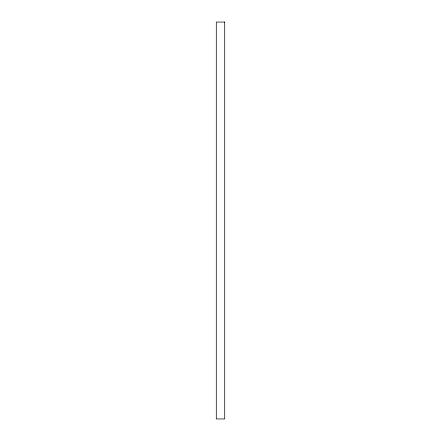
<?xml version="1.0" encoding="UTF-8"?>
<svg xmlns="http://www.w3.org/2000/svg" width="441" height="441" viewBox="0 0 441 441"><rect width="100%" height="100%" fill="white"/><g stroke="black" fill="none" stroke-linecap="round" stroke-linejoin="round"><path stroke-width="0.66" d="M224.712 22.05L216.288 22.05L216.288 418.95L224.712 418.95L224.712 22.05"/></g></svg>
